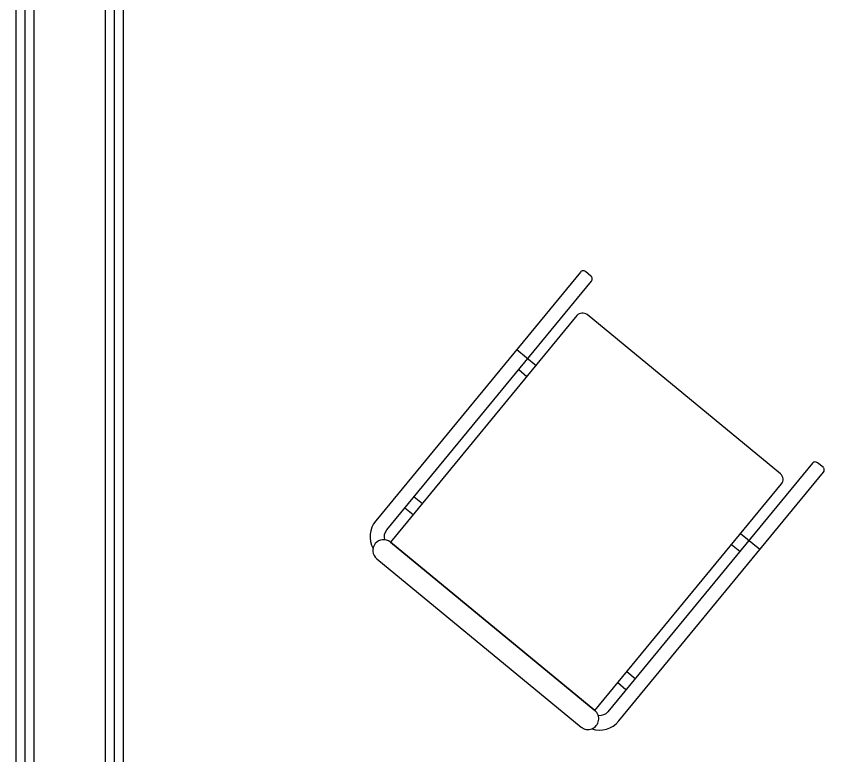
# Model space of a CAD drawing. Header units: inches. Extents: x -772 to 6765, y -813 to 4093.
# Drawn here: x 2117.5 to 2230.6, y 7.8 to 111.1 of the extents above; entities that cross this region are included whole.
import ezdxf

# ---------------------------------------------------------------- set-up
doc = ezdxf.new("R2010")
doc.units = ezdxf.units.IN
doc.header["$MEASUREMENT"] = 0
doc.layers.add('FHM_BEYAZ ALÇIPAN', color=7, linetype='Continuous')
doc.layers.add('H_FUR_Tefris_Hareketli', color=213, linetype='Continuous')

# ---------------------------------------------------------------- blocks, each defined once
blk = doc.blocks.new('*U101')
at = {"color": 0}
for points in [[(1.9, -3.64, 0.308765), (-1.36, -1.42), (-46.36, -1.42, 0.414214), (-46.86, -1.92), (-46.86, -2.92, 0.414214), (-46.36, -3.42), (-1.36, -3.42, -0.253355), (-0.11, -4.1, -0.253355)], [(-0.12, -42.76, -0.24943), (-1.36, -43.42), (-46.36, -43.42, 0.414214), (-46.86, -43.92), (-46.86, -44.92, 0.414214), (-46.36, -45.42), (-1.36, -45.42, 0.304725), (1.88, -43.24)]]:
    blk.add_lwpolyline(points, format="xyb", dxfattribs=at)
for points in [[(-32.36, -1.44), (-32.36, -4.92)], [(-30.36, -3.42), (-30.36, -4.92)], [(-7.36, -3.42), (-7.36, -4.92)], [(-5.36, -3.42), (-5.36, -4.92)], [(-32.36, -45.4), (-32.36, -41.92)], [(-30.36, -43.42), (-30.36, -41.92)], [(-7.36, -43.42), (-7.36, -41.92)], [(-5.36, -43.42), (-5.36, -41.92)]]:
    blk.add_lwpolyline(points, dxfattribs=at)
for points in [[(2.64, -41.94), (2.64, -4.94, 1), (-0.36, -4.94), (-0.36, -41.94, 1)], [(-42.36, -5.92), (-42.36, -40.92, 0.414214), (-41.36, -41.92), (-0.36, -41.92), (-0.36, -4.92), (-41.36, -4.92, 0.414214)]]:
    blk.add_lwpolyline(points, format="xyb", close=True, dxfattribs=at)

msp = doc.modelspace()

# ---------------------------------------------------------------- linework, layer by layer
at = {"layer": 'FHM_BEYAZ ALÇIPAN'}
for points in [[(2117.5, -40), (2117.5, 303.786)], [(2118.75, -40), (2118.75, 303.786)], [(2120, -40), (2120, 303.786)], [(2130, -40), (2130, 303.786)], [(2131.25, -40), (2131.25, 303.786)], [(2132.5, -40), (2132.5, 303.786)]]:
    msp.add_lwpolyline(points, dxfattribs=at)

# ---------------------------------------------------------------- block references
at = {"layer": 'H_FUR_Tefris_Hareketli', "rotation": 230.5393760785238}
msp.add_blockref('*U101', (2201.941, 10.72), dxfattribs=at)

doc.saveas('drawing.dxf')
